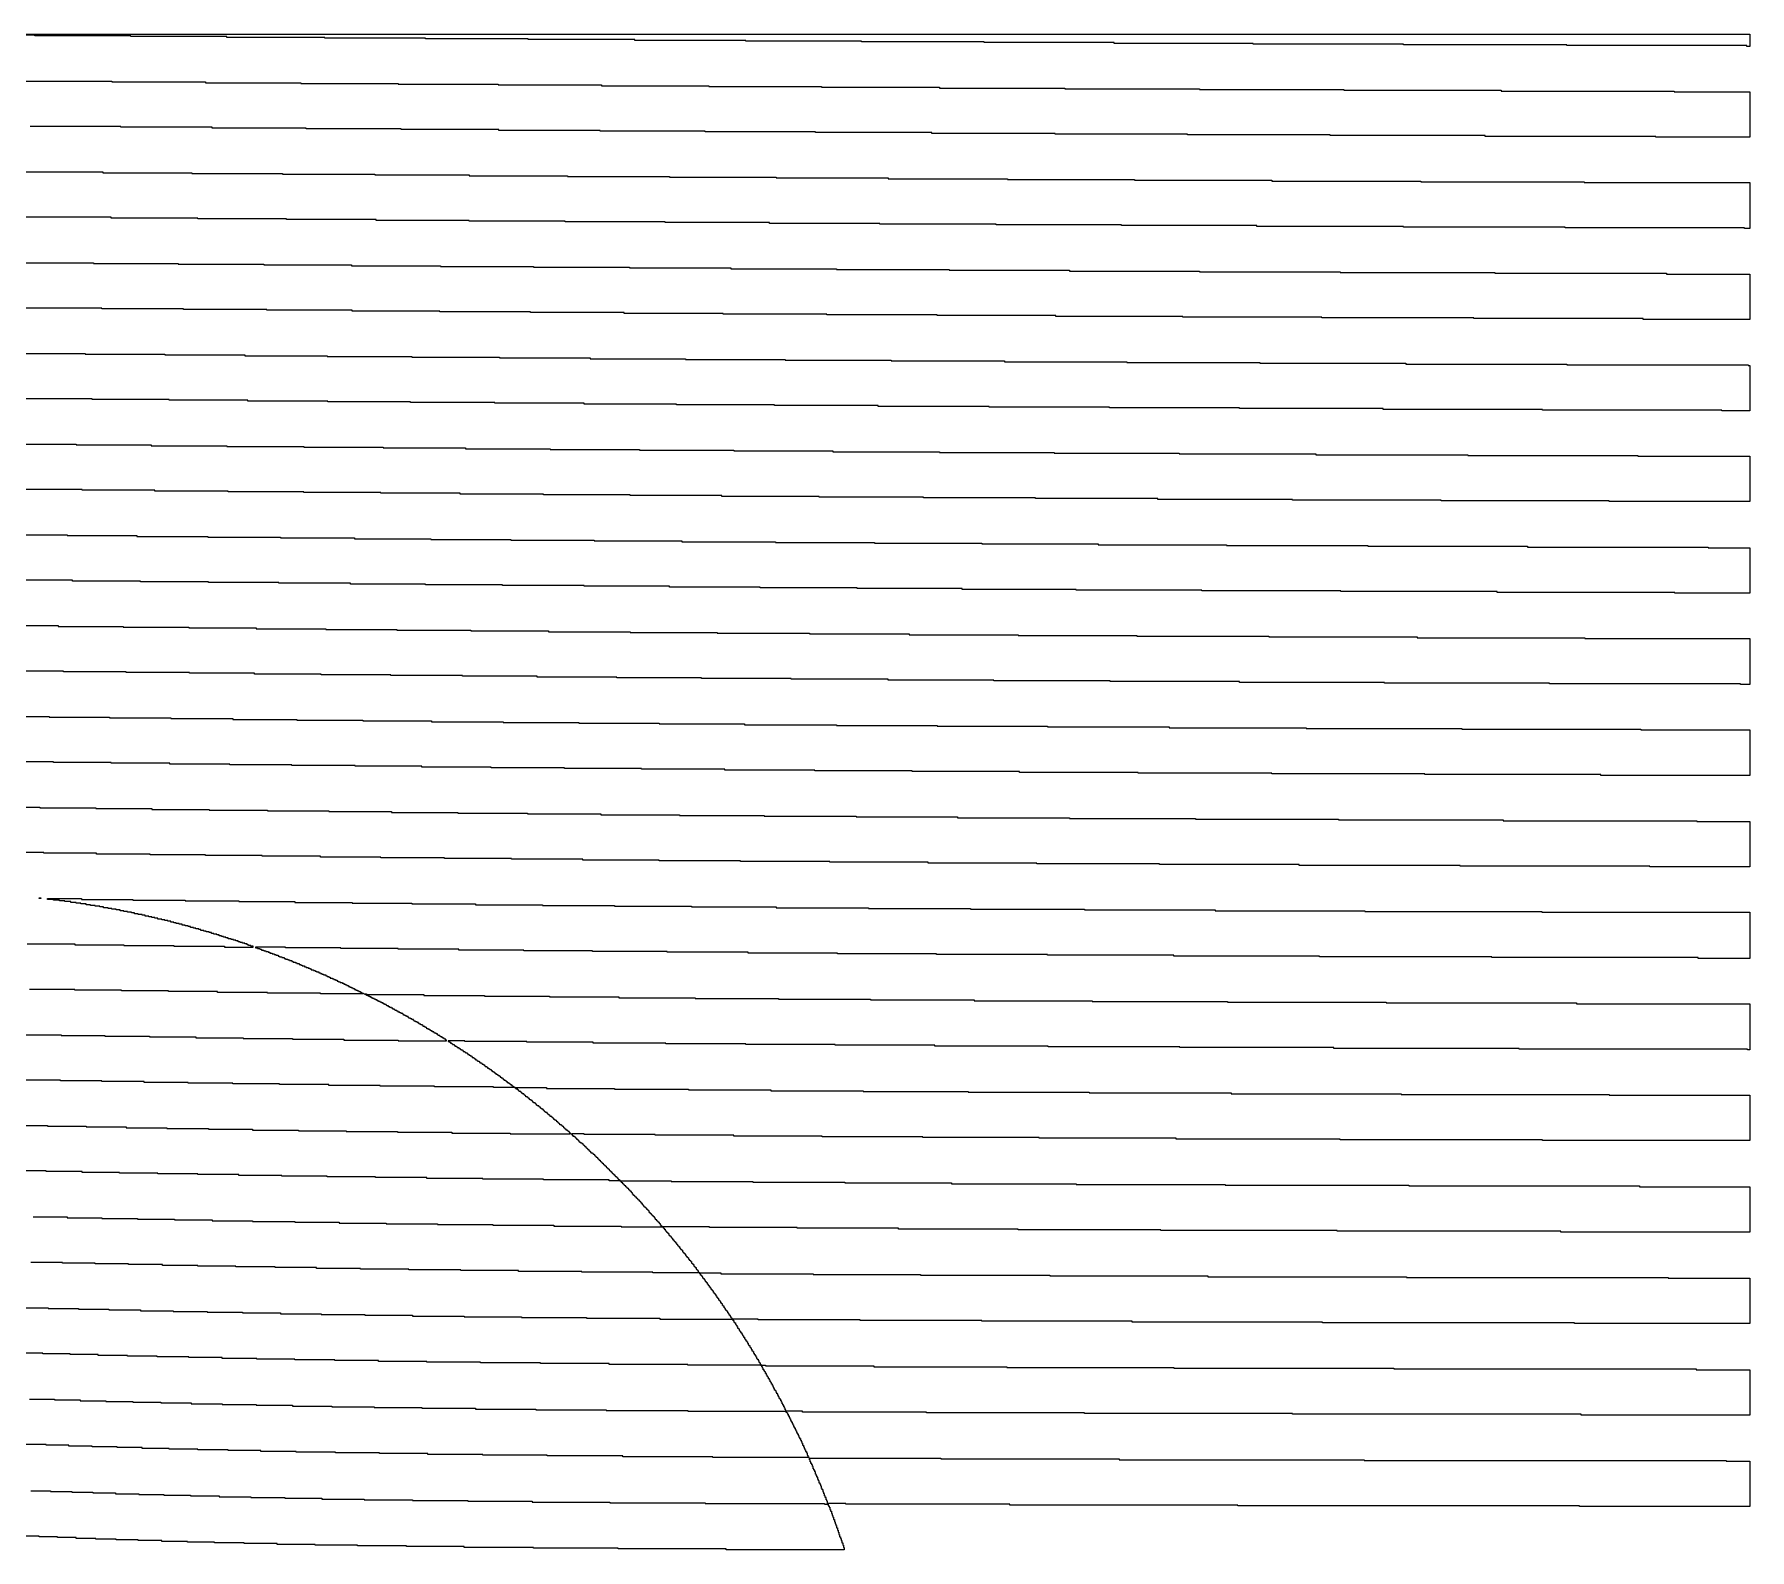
# Model space of a CAD drawing. Extents: x 600 to 5400, y 600 to 5400.
# Drawn here: x 3130 to 5400, y 3396 to 5400 of the extents above; entities that cross this region are included whole.
import ezdxf

# ---------------------------------------------------------------- set-up
doc = ezdxf.new("R2010")
doc.units = 0
doc.layers.add('LG_11_W2000_ZP600_INV_LG', color=5, linetype='CONTINUOUS')

msp = doc.modelspace()

# ---------------------------------------------------------------- linework, layer by layer
at = {"layer": 'LG_11_W2000_ZP600_INV_LG'}
for points in [[(3006, 5400), (5400, 5400), (5400, 5384), (5396, 5384), (5396, 5385), (5158, 5385), (5158, 5386), (4942, 5386), (4942, 5387), (4743, 5387), (4743, 5388), (4559, 5388), (4559, 5389), (4387, 5389), (4387, 5390), (4225, 5390), (4225, 5391), (4072, 5391), (4072, 5392), (3925, 5392), (3925, 5393), (3784, 5393), (3784, 5394), (3648, 5394), (3648, 5395), (3515, 5395), (3515, 5396), (3385, 5396), (3385, 5397), (3258, 5397), (3258, 5398), (3131, 5398), (3131, 5399), (3006, 5399)], [(3110, 5338), (3233, 5338), (3233, 5337), (3357, 5337), (3357, 5336), (3483, 5336), (3483, 5335), (3612, 5335), (3612, 5334), (3744, 5334), (3744, 5333), (3881, 5333), (3881, 5332), (4023, 5332), (4023, 5331), (4172, 5331), (4172, 5330), (4328, 5330), (4328, 5329), (4494, 5329), (4494, 5328), (4672, 5328), (4672, 5327), (4863, 5327), (4863, 5326), (5071, 5326), (5071, 5325), (5300, 5325), (5300, 5324), (5400, 5324), (5400, 5264), (5276, 5264), (5276, 5265), (5050, 5265), (5050, 5266), (4845, 5266), (4845, 5267), (4656, 5267), (4656, 5268), (4481, 5268), (4481, 5269), (4318, 5269), (4318, 5270), (4164, 5270), (4164, 5271), (4018, 5271), (4018, 5272), (3879, 5272), (3879, 5273), (3745, 5273), (3745, 5274), (3616, 5274), (3616, 5275), (3490, 5275), (3490, 5276), (3366, 5276), (3366, 5277), (3245, 5277), (3245, 5278), (3125, 5278)], [(3104, 5218), (3221, 5218), (3221, 5217), (3339, 5217), (3339, 5216), (3459, 5216), (3459, 5215), (3581, 5215), (3581, 5214), (3706, 5214), (3706, 5213), (3836, 5213), (3836, 5212), (3971, 5212), (3971, 5211), (4112, 5211), (4112, 5210), (4260, 5210), (4260, 5209), (4418, 5209), (4418, 5208), (4586, 5208), (4586, 5207), (4768, 5207), (4768, 5206), (4965, 5206), (4965, 5205), (5181, 5205), (5181, 5204), (5400, 5204), (5400, 5143), (5393, 5143), (5393, 5144), (5156, 5144), (5156, 5145), (4942, 5145), (4942, 5146), (4748, 5146), (4748, 5147), (4569, 5147), (4569, 5148), (4403, 5148), (4403, 5149), (4249, 5149), (4249, 5150), (4103, 5150), (4103, 5151), (3965, 5151), (3965, 5152), (3833, 5152), (3833, 5153), (3706, 5153), (3706, 5154), (3583, 5154), (3583, 5155), (3464, 5155), (3464, 5156), (3347, 5156), (3347, 5157), (3232, 5157), (3232, 5158), (3119, 5158)], [(3099, 5098), (3209, 5098), (3209, 5097), (3321, 5097), (3321, 5096), (3434, 5096), (3434, 5095), (3550, 5095), (3550, 5094), (3668, 5094), (3668, 5093), (3791, 5093), (3791, 5092), (3918, 5092), (3918, 5091), (4052, 5091), (4052, 5090), (4192, 5090), (4192, 5089), (4341, 5089), (4341, 5088), (4500, 5088), (4500, 5087), (4672, 5087), (4672, 5086), (4858, 5086), (4858, 5085), (5063, 5085), (5063, 5084), (5290, 5084), (5290, 5083), (5400, 5083), (5400, 5023), (5259, 5023), (5259, 5024), (5035, 5024), (5035, 5025), (4834, 5025), (4834, 5026), (4650, 5026), (4650, 5027), (4482, 5027), (4482, 5028), (4325, 5028), (4325, 5029), (4179, 5029), (4179, 5030), (4042, 5030), (4042, 5031), (3911, 5031), (3911, 5032), (3787, 5032), (3787, 5033), (3667, 5033), (3667, 5034), (3551, 5034), (3551, 5035), (3438, 5035), (3438, 5036), (3328, 5036), (3328, 5037), (3220, 5037), (3220, 5038), (3112, 5038)], [(3094, 4978), (3198, 4978), (3198, 4977), (3303, 4977), (3303, 4976), (3409, 4976), (3409, 4975), (3518, 4975), (3518, 4974), (3630, 4974), (3630, 4973), (3746, 4973), (3746, 4972), (3866, 4972), (3866, 4971), (3992, 4971), (3992, 4970), (4124, 4970), (4124, 4969), (4264, 4969), (4264, 4968), (4414, 4968), (4414, 4967), (4576, 4967), (4576, 4966), (4752, 4966), (4752, 4965), (4945, 4965), (4945, 4964), (5158, 4964), (5158, 4963), (5398, 4963), (5398, 4962), (5400, 4962), (5400, 4902), (5363, 4902), (5363, 4903), (5126, 4903), (5126, 4904), (4915, 4904), (4915, 4905), (4725, 4905), (4725, 4906), (4553, 4906), (4553, 4907), (4394, 4907), (4394, 4908), (4247, 4908), (4247, 4909), (4110, 4909), (4110, 4910), (3980, 4910), (3980, 4911), (3858, 4911), (3858, 4912), (3740, 4912), (3740, 4913), (3628, 4913), (3628, 4914), (3519, 4914), (3519, 4915), (3413, 4915), (3413, 4916), (3309, 4916), (3309, 4917), (3207, 4917), (3207, 4918), (3106, 4918)], [(3088, 4858), (3186, 4858), (3186, 4857), (3285, 4857), (3285, 4856), (3385, 4856), (3385, 4855), (3487, 4855), (3487, 4854), (3592, 4854), (3592, 4853), (3701, 4853), (3701, 4852), (3813, 4852), (3813, 4851), (3931, 4851), (3931, 4850), (4056, 4850), (4056, 4849), (4187, 4849), (4187, 4848), (4328, 4848), (4328, 4847), (4480, 4847), (4480, 4846), (4645, 4846), (4645, 4845), (4826, 4845), (4826, 4844), (5027, 4844), (5027, 4843), (5252, 4843), (5252, 4842), (5400, 4842), (5400, 4782), (5214, 4782), (5214, 4783), (4992, 4783), (4992, 4784), (4795, 4784), (4795, 4785), (4617, 4785), (4617, 4786), (4455, 4786), (4455, 4787), (4307, 4787), (4307, 4788), (4169, 4788), (4169, 4789), (4040, 4789), (4040, 4790), (3919, 4790), (3919, 4791), (3804, 4791), (3804, 4792), (3694, 4792), (3694, 4793), (3589, 4793), (3589, 4794), (3487, 4794), (3487, 4795), (3387, 4795), (3387, 4796), (3290, 4796), (3290, 4797), (3194, 4797), (3194, 4798), (3099, 4798)], [(3083, 4738), (3174, 4738), (3174, 4737), (3266, 4737), (3266, 4736), (3360, 4736), (3360, 4735), (3456, 4735), (3456, 4734), (3554, 4734), (3554, 4733), (3655, 4733), (3655, 4732), (3761, 4732), (3761, 4731), (3871, 4731), (3871, 4730), (3987, 4730), (3987, 4729), (4111, 4729), (4111, 4728), (4242, 4728), (4242, 4727), (4384, 4727), (4384, 4726), (4538, 4726), (4538, 4725), (4708, 4725), (4708, 4724), (4895, 4724), (4895, 4723), (5106, 4723), (5106, 4722), (5345, 4722), (5345, 4721), (5400, 4721), (5400, 4661), (5301, 4661), (5301, 4662), (5066, 4662), (5066, 4663), (4859, 4663), (4859, 4664), (4675, 4664), (4675, 4665), (4509, 4665), (4509, 4666), (4358, 4666), (4358, 4667), (4219, 4667), (4219, 4668), (4091, 4668), (4091, 4669), (3971, 4669), (3971, 4670), (3858, 4670), (3858, 4671), (3750, 4671), (3750, 4672), (3648, 4672), (3648, 4673), (3549, 4673), (3549, 4674), (3454, 4674), (3454, 4675), (3361, 4675), (3361, 4676), (3271, 4676), (3271, 4677), (3181, 4677), (3181, 4678), (3093, 4678)], [(3077, 4618), (3162, 4618), (3162, 4617), (3248, 4617), (3248, 4616), (3335, 4616), (3335, 4615), (3424, 4615), (3424, 4614), (3516, 4614), (3516, 4613), (3610, 4613), (3610, 4612), (3708, 4612), (3708, 4611), (3811, 4611), (3811, 4610), (3919, 4610), (3919, 4609), (4034, 4609), (4034, 4608), (4156, 4608), (4156, 4607), (4288, 4607), (4288, 4606), (4432, 4606), (4432, 4605), (4589, 4605), (4589, 4604), (4764, 4604), (4764, 4603), (4960, 4603), (4960, 4602), (5182, 4602), (5182, 4601), (5400, 4601), (5400, 4540), (5388, 4540), (5388, 4541), (5135, 4541), (5135, 4542), (4917, 4542), (4917, 4543), (4725, 4543), (4725, 4544), (4554, 4544), (4554, 4545), (4400, 4545), (4400, 4546), (4260, 4546), (4260, 4547), (4132, 4547), (4132, 4548), (4013, 4548), (4013, 4549), (3901, 4549), (3901, 4550), (3796, 4550), (3796, 4551), (3697, 4551), (3697, 4552), (3602, 4552), (3602, 4553), (3510, 4553), (3510, 4554), (3422, 4554), (3422, 4555), (3336, 4555), (3336, 4556), (3252, 4556), (3252, 4557), (3169, 4557), (3169, 4558), (3087, 4558)], [(3072, 4498), (3150, 4498), (3150, 4497), (3230, 4497), (3230, 4496), (3311, 4496), (3311, 4495), (3393, 4495), (3393, 4494), (3478, 4494), (3478, 4493), (3565, 4493), (3565, 4492), (3656, 4492), (3656, 4491), (3751, 4491), (3751, 4490), (3851, 4490), (3851, 4489), (3957, 4489), (3957, 4488), (4070, 4488), (4070, 4487), (4192, 4487), (4192, 4486), (4325, 4486), (4325, 4485), (4471, 4485), (4471, 4484), (4632, 4484), (4632, 4483), (4813, 4483), (4813, 4482), (5019, 4482), (5019, 4481), (5256, 4481), (5256, 4480), (5400, 4480), (5400, 4420), (5203, 4420), (5203, 4421), (4970, 4421), (4970, 4422), (4768, 4422), (4768, 4423), (4591, 4423), (4591, 4424), (4434, 4424), (4434, 4425), (4292, 4425), (4292, 4426), (4163, 4426), (4163, 4427), (4044, 4427), (4044, 4428), (3934, 4428), (3934, 4429), (3832, 4429), (3832, 4430), (3735, 4430), (3735, 4431), (3643, 4431), (3643, 4432), (3555, 4432), (3555, 4433), (3471, 4433), (3471, 4434), (3389, 4434), (3389, 4435), (3310, 4435), (3310, 4436), (3232, 4436), (3232, 4437), (3156, 4437), (3156, 4438), (3080, 4438)], [(3066, 4378), (3138, 4378), (3138, 4377), (3212, 4377), (3212, 4376), (3286, 4376), (3286, 4375), (3362, 4375), (3362, 4374), (3439, 4374), (3439, 4373), (3520, 4373), (3520, 4372), (3603, 4372), (3603, 4371), (3691, 4371), (3691, 4370), (3783, 4370), (3783, 4369), (3880, 4369), (3880, 4368), (3984, 4368), (3984, 4367), (4096, 4367), (4096, 4366), (4218, 4366), (4218, 4365), (4352, 4365), (4352, 4364), (4500, 4364), (4500, 4363), (4667, 4363), (4667, 4362), (4856, 4362), (4856, 4361), (5074, 4361), (5074, 4360), (5330, 4360), (5330, 4359), (5400, 4359), (5400, 4299), (5268, 4299), (5268, 4300), (5017, 4300), (5017, 4301), (4804, 4301), (4804, 4302), (4619, 4302), (4619, 4303), (4457, 4303), (4457, 4304), (4313, 4304), (4313, 4305), (4183, 4305), (4183, 4306), (4065, 4306), (4065, 4307), (3957, 4307), (3957, 4308), (3856, 4308), (3856, 4309), (3762, 4309), (3762, 4310), (3673, 4310), (3673, 4311), (3589, 4311), (3589, 4312), (3509, 4312), (3509, 4313), (3432, 4313), (3432, 4314), (3357, 4314), (3357, 4315), (3284, 4315), (3284, 4316), (3213, 4316), (3213, 4317), (3143, 4317), (3143, 4318), (3074, 4318)], [(3121, 4197), (3184, 4197), (3184, 4196), (3249, 4196), (3249, 4195), (3315, 4195), (3315, 4194), (3382, 4194), (3382, 4193), (3420, 4193), (3420, 4194), (3417, 4194), (3417, 4195), (3414, 4195), (3414, 4196), (3412, 4196), (3412, 4197), (3409, 4197), (3409, 4198), (3406, 4198), (3406, 4199), (3403, 4199), (3403, 4200), (3400, 4200), (3400, 4201), (3397, 4201), (3397, 4202), (3394, 4202), (3394, 4203), (3391, 4203), (3391, 4204), (3387, 4204), (3387, 4205), (3384, 4205), (3384, 4206), (3381, 4206), (3381, 4207), (3378, 4207), (3378, 4208), (3375, 4208), (3375, 4209), (3372, 4209), (3372, 4210), (3368, 4210), (3368, 4211), (3365, 4211), (3365, 4212), (3362, 4212), (3362, 4213), (3358, 4213), (3358, 4214), (3355, 4214), (3355, 4215), (3351, 4215), (3351, 4216), (3348, 4216), (3348, 4217), (3344, 4217), (3344, 4218), (3341, 4218), (3341, 4219), (3337, 4219), (3337, 4220), (3334, 4220), (3334, 4221), (3330, 4221), (3330, 4222), (3326, 4222), (3326, 4223), (3322, 4223), (3322, 4224), (3318, 4224), (3318, 4225), (3315, 4225), (3315, 4226), (3311, 4226), (3311, 4227), (3307, 4227), (3307, 4228), (3303, 4228), (3303, 4229), (3299, 4229), (3299, 4230), (3294, 4230), (3294, 4231), (3290, 4231), (3290, 4232), (3286, 4232), (3286, 4233), (3282, 4233), (3282, 4234), (3277, 4234), (3277, 4235), (3273, 4235), (3273, 4236), (3268, 4236), (3268, 4237), (3263, 4237), (3263, 4238), (3259, 4238), (3259, 4239), (3254, 4239), (3254, 4240), (3249, 4240), (3249, 4241), (3244, 4241), (3244, 4242), (3239, 4242), (3239, 4243), (3233, 4243), (3233, 4244), (3228, 4244), (3228, 4245), (3222, 4245), (3222, 4246), (3217, 4246), (3217, 4247), (3211, 4247), (3211, 4248), (3205, 4248), (3205, 4249), (3199, 4249), (3199, 4250), (3192, 4250), (3192, 4251), (3186, 4251), (3186, 4252), (3179, 4252), (3179, 4253), (3171, 4253), (3171, 4254), (3164, 4254), (3164, 4255), (3156, 4255), (3156, 4256), (3148, 4256), (3148, 4257), (3193, 4257), (3193, 4256), (3261, 4256), (3261, 4255), (3330, 4255), (3330, 4254), (3401, 4254), (3401, 4253), (3475, 4253), (3475, 4252), (3551, 4252), (3551, 4251), (3630, 4251), (3630, 4250), (3714, 4250), (3714, 4249), (3803, 4249), (3803, 4248), (3898, 4248), (3898, 4247), (4000, 4247), (4000, 4246), (4112, 4246), (4112, 4245), (4234, 4245), (4234, 4244), (4369, 4244), (4369, 4243), (4520, 4243), (4520, 4242), (4693, 4242), (4693, 4241), (4891, 4241), (4891, 4240), (5125, 4240), (5125, 4239), (5400, 4239), (5400, 4178), (5332, 4178), (5332, 4179), (5059, 4179), (5059, 4180), (4831, 4180), (4831, 4181), (4638, 4181), (4638, 4182), (4471, 4182), (4471, 4183), (4324, 4183), (4324, 4184), (4193, 4184), (4193, 4185), (4075, 4185), (4075, 4186), (3968, 4186), (3968, 4187), (3869, 4187), (3869, 4188), (3778, 4188), (3778, 4189), (3692, 4189), (3692, 4190), (3612, 4190), (3612, 4191), (3536, 4191), (3536, 4192), (3463, 4192), (3463, 4193), (3423, 4193), (3423, 4192), (3426, 4192), (3426, 4191), (3429, 4191), (3429, 4190), (3431, 4190), (3431, 4189), (3434, 4189), (3434, 4188), (3437, 4188), (3437, 4187), (3440, 4187), (3440, 4186), (3442, 4186), (3442, 4185), (3445, 4185), (3445, 4184), (3448, 4184), (3448, 4183), (3450, 4183), (3450, 4182), (3453, 4182), (3453, 4181), (3455, 4181), (3455, 4180), (3458, 4180), (3458, 4179), (3461, 4179), (3461, 4178), (3463, 4178), (3463, 4177), (3466, 4177), (3466, 4176), (3468, 4176), (3468, 4175), (3471, 4175), (3471, 4174), (3473, 4174), (3473, 4173), (3476, 4173), (3476, 4172), (3478, 4172), (3478, 4171), (3481, 4171), (3481, 4170), (3483, 4170), (3483, 4169), (3485, 4169), (3485, 4168), (3488, 4168), (3488, 4167), (3490, 4167), (3490, 4166), (3493, 4166), (3493, 4165), (3495, 4165), (3495, 4164), (3497, 4164), (3497, 4163), (3500, 4163), (3500, 4162), (3502, 4162), (3502, 4161), (3504, 4161), (3504, 4160), (3507, 4160), (3507, 4159), (3509, 4159), (3509, 4158), (3511, 4158), (3511, 4157), (3513, 4157), (3513, 4156), (3516, 4156), (3516, 4155), (3518, 4155), (3518, 4154), (3520, 4154), (3520, 4153), (3522, 4153), (3522, 4152), (3525, 4152), (3525, 4151), (3527, 4151), (3527, 4150), (3529, 4150), (3529, 4149), (3531, 4149), (3531, 4148), (3533, 4148), (3533, 4147), (3535, 4147), (3535, 4146), (3538, 4146), (3538, 4145), (3540, 4145), (3540, 4144), (3542, 4144), (3542, 4143), (3544, 4143), (3544, 4142), (3546, 4142), (3546, 4141), (3548, 4141), (3548, 4140), (3550, 4140), (3550, 4139), (3552, 4139), (3552, 4138), (3554, 4138), (3554, 4137), (3556, 4137), (3556, 4136), (3558, 4136), (3558, 4135), (3560, 4135), (3560, 4134), (3562, 4134), (3562, 4133), (3564, 4133), (3564, 4132), (3566, 4132), (3566, 4131), (3509, 4131), (3509, 4132), (3439, 4132), (3439, 4133), (3373, 4133), (3373, 4134), (3308, 4134), (3308, 4135), (3246, 4135), (3246, 4136), (3184, 4136), (3184, 4137), (3124, 4137)], [(3109, 4077), (3166, 4077), (3166, 4076), (3224, 4076), (3224, 4075), (3283, 4075), (3283, 4074), (3344, 4074), (3344, 4073), (3407, 4073), (3407, 4072), (3472, 4072), (3472, 4071), (3540, 4071), (3540, 4070), (3612, 4070), (3612, 4069), (3676, 4069), (3676, 4070), (3675, 4070), (3675, 4071), (3673, 4071), (3673, 4072), (3672, 4072), (3672, 4073), (3670, 4073), (3670, 4074), (3668, 4074), (3668, 4075), (3667, 4075), (3667, 4076), (3665, 4076), (3665, 4077), (3664, 4077), (3664, 4078), (3662, 4078), (3662, 4079), (3660, 4079), (3660, 4080), (3659, 4080), (3659, 4081), (3657, 4081), (3657, 4082), (3655, 4082), (3655, 4083), (3654, 4083), (3654, 4084), (3652, 4084), (3652, 4085), (3650, 4085), (3650, 4086), (3649, 4086), (3649, 4087), (3647, 4087), (3647, 4088), (3645, 4088), (3645, 4089), (3644, 4089), (3644, 4090), (3642, 4090), (3642, 4091), (3640, 4091), (3640, 4092), (3639, 4092), (3639, 4093), (3637, 4093), (3637, 4094), (3635, 4094), (3635, 4095), (3633, 4095), (3633, 4096), (3632, 4096), (3632, 4097), (3630, 4097), (3630, 4098), (3628, 4098), (3628, 4099), (3626, 4099), (3626, 4100), (3625, 4100), (3625, 4101), (3623, 4101), (3623, 4102), (3621, 4102), (3621, 4103), (3619, 4103), (3619, 4104), (3618, 4104), (3618, 4105), (3616, 4105), (3616, 4106), (3614, 4106), (3614, 4107), (3612, 4107), (3612, 4108), (3610, 4108), (3610, 4109), (3608, 4109), (3608, 4110), (3607, 4110), (3607, 4111), (3605, 4111), (3605, 4112), (3603, 4112), (3603, 4113), (3601, 4113), (3601, 4114), (3599, 4114), (3599, 4115), (3597, 4115), (3597, 4116), (3596, 4116), (3596, 4117), (3594, 4117), (3594, 4118), (3592, 4118), (3592, 4119), (3590, 4119), (3590, 4120), (3588, 4120), (3588, 4121), (3586, 4121), (3586, 4122), (3584, 4122), (3584, 4123), (3582, 4123), (3582, 4124), (3580, 4124), (3580, 4125), (3578, 4125), (3578, 4126), (3576, 4126), (3576, 4127), (3574, 4127), (3574, 4128), (3572, 4128), (3572, 4129), (3570, 4129), (3570, 4130), (3646, 4130), (3646, 4129), (3726, 4129), (3726, 4128), (3812, 4128), (3812, 4127), (3904, 4127), (3904, 4126), (4005, 4126), (4005, 4125), (4115, 4125), (4115, 4124), (4237, 4124), (4237, 4123), (4374, 4123), (4374, 4122), (4530, 4122), (4530, 4121), (4709, 4121), (4709, 4120), (4919, 4120), (4919, 4119), (5171, 4119), (5171, 4118), (5400, 4118), (5400, 4057), (5397, 4057), (5397, 4058), (5095, 4058), (5095, 4059), (4850, 4059), (4850, 4060), (4646, 4060), (4646, 4061), (4472, 4061), (4472, 4062), (4322, 4062), (4322, 4063), (4190, 4063), (4190, 4064), (4072, 4064), (4072, 4065), (3966, 4065), (3966, 4066), (3870, 4066), (3870, 4067), (3782, 4067), (3782, 4068), (3700, 4068), (3700, 4069), (3678, 4069), (3678, 4068), (3680, 4068), (3680, 4067), (3681, 4067), (3681, 4066), (3683, 4066), (3683, 4065), (3684, 4065), (3684, 4064), (3686, 4064), (3686, 4063), (3687, 4063), (3687, 4062), (3689, 4062), (3689, 4061), (3690, 4061), (3690, 4060), (3692, 4060), (3692, 4059), (3694, 4059), (3694, 4058), (3695, 4058), (3695, 4057), (3697, 4057), (3697, 4056), (3698, 4056), (3698, 4055), (3700, 4055), (3700, 4054), (3701, 4054), (3701, 4053), (3703, 4053), (3703, 4052), (3704, 4052), (3704, 4051), (3706, 4051), (3706, 4050), (3707, 4050), (3707, 4049), (3709, 4049), (3709, 4048), (3710, 4048), (3710, 4047), (3712, 4047), (3712, 4046), (3713, 4046), (3713, 4045), (3714, 4045), (3714, 4044), (3716, 4044), (3716, 4043), (3717, 4043), (3717, 4042), (3719, 4042), (3719, 4041), (3720, 4041), (3720, 4040), (3722, 4040), (3722, 4039), (3723, 4039), (3723, 4038), (3725, 4038), (3725, 4037), (3726, 4037), (3726, 4036), (3727, 4036), (3727, 4035), (3729, 4035), (3729, 4034), (3730, 4034), (3730, 4033), (3732, 4033), (3732, 4032), (3733, 4032), (3733, 4031), (3735, 4031), (3735, 4030), (3736, 4030), (3736, 4029), (3737, 4029), (3737, 4028), (3739, 4028), (3739, 4027), (3740, 4027), (3740, 4026), (3741, 4026), (3741, 4025), (3743, 4025), (3743, 4024), (3744, 4024), (3744, 4023), (3746, 4023), (3746, 4022), (3747, 4022), (3747, 4021), (3748, 4021), (3748, 4020), (3750, 4020), (3750, 4019), (3751, 4019), (3751, 4018), (3752, 4018), (3752, 4017), (3754, 4017), (3754, 4016), (3755, 4016), (3755, 4015), (3756, 4015), (3756, 4014), (3758, 4014), (3758, 4013), (3759, 4013), (3759, 4012), (3760, 4012), (3760, 4011), (3762, 4011), (3762, 4010), (3763, 4010), (3763, 4009), (3764, 4009), (3764, 4008), (3766, 4008), (3766, 4007), (3738, 4007), (3738, 4008), (3660, 4008), (3660, 4009), (3588, 4009), (3588, 4010), (3520, 4010), (3520, 4011), (3455, 4011), (3455, 4012), (3393, 4012), (3393, 4013), (3334, 4013), (3334, 4014), (3276, 4014), (3276, 4015), (3220, 4015), (3220, 4016), (3165, 4016), (3165, 4017), (3111, 4017)], [(3097, 3957), (3148, 3957), (3148, 3956), (3199, 3956), (3199, 3955), (3252, 3955), (3252, 3954), (3306, 3954), (3306, 3953), (3361, 3953), (3361, 3952), (3419, 3952), (3419, 3951), (3480, 3951), (3480, 3950), (3543, 3950), (3543, 3949), (3611, 3949), (3611, 3948), (3683, 3948), (3683, 3947), (3760, 3947), (3760, 3946), (3840, 3946), (3840, 3947), (3839, 3947), (3839, 3948), (3838, 3948), (3838, 3949), (3837, 3949), (3837, 3950), (3836, 3950), (3836, 3951), (3834, 3951), (3834, 3952), (3833, 3952), (3833, 3953), (3832, 3953), (3832, 3954), (3831, 3954), (3831, 3955), (3830, 3955), (3830, 3956), (3829, 3956), (3829, 3957), (3828, 3957), (3828, 3958), (3826, 3958), (3826, 3959), (3825, 3959), (3825, 3960), (3824, 3960), (3824, 3961), (3823, 3961), (3823, 3962), (3822, 3962), (3822, 3963), (3821, 3963), (3821, 3964), (3819, 3964), (3819, 3965), (3818, 3965), (3818, 3966), (3817, 3966), (3817, 3967), (3816, 3967), (3816, 3968), (3815, 3968), (3815, 3969), (3813, 3969), (3813, 3970), (3812, 3970), (3812, 3971), (3811, 3971), (3811, 3972), (3810, 3972), (3810, 3973), (3809, 3973), (3809, 3974), (3807, 3974), (3807, 3975), (3806, 3975), (3806, 3976), (3805, 3976), (3805, 3977), (3804, 3977), (3804, 3978), (3803, 3978), (3803, 3979), (3801, 3979), (3801, 3980), (3800, 3980), (3800, 3981), (3799, 3981), (3799, 3982), (3798, 3982), (3798, 3983), (3796, 3983), (3796, 3984), (3795, 3984), (3795, 3985), (3794, 3985), (3794, 3986), (3793, 3986), (3793, 3987), (3791, 3987), (3791, 3988), (3790, 3988), (3790, 3989), (3789, 3989), (3789, 3990), (3788, 3990), (3788, 3991), (3786, 3991), (3786, 3992), (3785, 3992), (3785, 3993), (3784, 3993), (3784, 3994), (3783, 3994), (3783, 3995), (3781, 3995), (3781, 3996), (3780, 3996), (3780, 3997), (3779, 3997), (3779, 3998), (3778, 3998), (3778, 3999), (3776, 3999), (3776, 4000), (3775, 4000), (3775, 4001), (3774, 4001), (3774, 4002), (3772, 4002), (3772, 4003), (3771, 4003), (3771, 4004), (3770, 4004), (3770, 4005), (3768, 4005), (3768, 4006), (3767, 4006), (3767, 4007), (3808, 4007), (3808, 4006), (3898, 4006), (3898, 4005), (3996, 4005), (3996, 4004), (4105, 4004), (4105, 4003), (4227, 4003), (4227, 4002), (4366, 4002), (4366, 4001), (4526, 4001), (4526, 4000), (4714, 4000), (4714, 3999), (4939, 3999), (4939, 3998), (5214, 3998), (5214, 3997), (5400, 3997), (5400, 3937), (5126, 3937), (5126, 3938), (4858, 3938), (4858, 3939), (4641, 3939), (4641, 3940), (4460, 3940), (4460, 3941), (4306, 3941), (4306, 3942), (4173, 3942), (4173, 3943), (4056, 3943), (4056, 3944), (3952, 3944), (3952, 3945), (3858, 3945), (3858, 3946), (3841, 3946), (3841, 3945), (3842, 3945), (3842, 3944), (3843, 3944), (3843, 3943), (3845, 3943), (3845, 3942), (3846, 3942), (3846, 3941), (3847, 3941), (3847, 3940), (3848, 3940), (3848, 3939), (3849, 3939), (3849, 3938), (3850, 3938), (3850, 3937), (3851, 3937), (3851, 3936), (3852, 3936), (3852, 3935), (3853, 3935), (3853, 3934), (3855, 3934), (3855, 3933), (3856, 3933), (3856, 3932), (3857, 3932), (3857, 3931), (3858, 3931), (3858, 3930), (3859, 3930), (3859, 3929), (3860, 3929), (3860, 3928), (3861, 3928), (3861, 3927), (3862, 3927), (3862, 3926), (3863, 3926), (3863, 3925), (3864, 3925), (3864, 3924), (3865, 3924), (3865, 3923), (3866, 3923), (3866, 3922), (3867, 3922), (3867, 3921), (3869, 3921), (3869, 3920), (3870, 3920), (3870, 3919), (3871, 3919), (3871, 3918), (3872, 3918), (3872, 3917), (3873, 3917), (3873, 3916), (3874, 3916), (3874, 3915), (3875, 3915), (3875, 3914), (3876, 3914), (3876, 3913), (3877, 3913), (3877, 3912), (3878, 3912), (3878, 3911), (3879, 3911), (3879, 3910), (3880, 3910), (3880, 3909), (3881, 3909), (3881, 3908), (3882, 3908), (3882, 3907), (3883, 3907), (3883, 3906), (3884, 3906), (3884, 3905), (3885, 3905), (3885, 3904), (3886, 3904), (3886, 3903), (3887, 3903), (3887, 3902), (3888, 3902), (3888, 3901), (3889, 3901), (3889, 3900), (3890, 3900), (3890, 3899), (3891, 3899), (3891, 3898), (3892, 3898), (3892, 3897), (3893, 3897), (3893, 3896), (3894, 3896), (3894, 3895), (3895, 3895), (3895, 3894), (3896, 3894), (3896, 3893), (3897, 3893), (3897, 3892), (3898, 3892), (3898, 3891), (3899, 3891), (3899, 3890), (3900, 3890), (3900, 3889), (3901, 3889), (3901, 3888), (3902, 3888), (3902, 3887), (3903, 3887), (3903, 3886), (3904, 3886), (3904, 3885), (3905, 3885), (3905, 3884), (3891, 3884), (3891, 3885), (3804, 3885), (3804, 3886), (3724, 3886), (3724, 3887), (3650, 3887), (3650, 3888), (3582, 3888), (3582, 3889), (3518, 3889), (3518, 3890), (3458, 3890), (3458, 3891), (3401, 3891), (3401, 3892), (3347, 3892), (3347, 3893), (3294, 3893), (3294, 3894), (3243, 3894), (3243, 3895), (3194, 3895), (3194, 3896), (3146, 3896), (3146, 3897), (3098, 3897)], [(3129, 3836), (3174, 3836), (3174, 3835), (3220, 3835), (3220, 3834), (3267, 3834), (3267, 3833), (3316, 3833), (3316, 3832), (3366, 3832), (3366, 3831), (3419, 3831), (3419, 3830), (3475, 3830), (3475, 3829), (3534, 3829), (3534, 3828), (3596, 3828), (3596, 3827), (3664, 3827), (3664, 3826), (3737, 3826), (3737, 3825), (3818, 3825), (3818, 3824), (3907, 3824), (3907, 3823), (3961, 3823), (3961, 3824), (3960, 3824), (3960, 3825), (3959, 3825), (3959, 3827), (3958, 3827), (3958, 3828), (3957, 3828), (3957, 3829), (3956, 3829), (3956, 3830), (3955, 3830), (3955, 3831), (3954, 3831), (3954, 3832), (3953, 3832), (3953, 3833), (3952, 3833), (3952, 3835), (3951, 3835), (3951, 3836), (3950, 3836), (3950, 3837), (3949, 3837), (3949, 3838), (3948, 3838), (3948, 3839), (3947, 3839), (3947, 3840), (3946, 3840), (3946, 3841), (3945, 3841), (3945, 3842), (3944, 3842), (3944, 3844), (3943, 3844), (3943, 3845), (3942, 3845), (3942, 3846), (3941, 3846), (3941, 3847), (3940, 3847), (3940, 3848), (3939, 3848), (3939, 3849), (3938, 3849), (3938, 3850), (3937, 3850), (3937, 3851), (3936, 3851), (3936, 3852), (3935, 3852), (3935, 3854), (3934, 3854), (3934, 3855), (3933, 3855), (3933, 3856), (3932, 3856), (3932, 3857), (3931, 3857), (3931, 3858), (3930, 3858), (3930, 3859), (3929, 3859), (3929, 3860), (3928, 3860), (3928, 3861), (3927, 3861), (3927, 3862), (3926, 3862), (3926, 3863), (3925, 3863), (3925, 3864), (3924, 3864), (3924, 3865), (3923, 3865), (3923, 3866), (3922, 3866), (3922, 3868), (3921, 3868), (3921, 3869), (3920, 3869), (3920, 3870), (3919, 3870), (3919, 3871), (3918, 3871), (3918, 3872), (3917, 3872), (3917, 3873), (3916, 3873), (3916, 3874), (3915, 3874), (3915, 3875), (3914, 3875), (3914, 3876), (3913, 3876), (3913, 3877), (3912, 3877), (3912, 3878), (3911, 3878), (3911, 3879), (3910, 3879), (3910, 3880), (3909, 3880), (3909, 3881), (3908, 3881), (3908, 3882), (3907, 3882), (3907, 3883), (3906, 3883), (3906, 3884), (3973, 3884), (3973, 3883), (4081, 3883), (4081, 3882), (4203, 3882), (4203, 3881), (4344, 3881), (4344, 3880), (4509, 3880), (4509, 3879), (4706, 3879), (4706, 3878), (4949, 3878), (4949, 3877), (5254, 3877), (5254, 3876), (5400, 3876), (5400, 3816), (5150, 3816), (5150, 3817), (4854, 3817), (4854, 3818), (4621, 3818), (4621, 3819), (4432, 3819), (4432, 3820), (4274, 3820), (4274, 3821), (4140, 3821), (4140, 3822), (4024, 3822), (4024, 3823), (3962, 3823), (3962, 3822), (3963, 3822), (3963, 3821), (3964, 3821), (3964, 3820), (3965, 3820), (3965, 3818), (3966, 3818), (3966, 3817), (3967, 3817), (3967, 3816), (3968, 3816), (3968, 3815), (3969, 3815), (3969, 3814), (3970, 3814), (3970, 3812), (3971, 3812), (3971, 3811), (3972, 3811), (3972, 3810), (3973, 3810), (3973, 3809), (3974, 3809), (3974, 3808), (3975, 3808), (3975, 3806), (3976, 3806), (3976, 3805), (3977, 3805), (3977, 3804), (3978, 3804), (3978, 3803), (3979, 3803), (3979, 3802), (3980, 3802), (3980, 3800), (3981, 3800), (3981, 3799), (3982, 3799), (3982, 3798), (3983, 3798), (3983, 3797), (3984, 3797), (3984, 3795), (3985, 3795), (3985, 3794), (3986, 3794), (3986, 3793), (3987, 3793), (3987, 3792), (3988, 3792), (3988, 3790), (3989, 3790), (3989, 3789), (3990, 3789), (3990, 3788), (3991, 3788), (3991, 3787), (3992, 3787), (3992, 3785), (3993, 3785), (3993, 3784), (3994, 3784), (3994, 3783), (3995, 3783), (3995, 3782), (3996, 3782), (3996, 3780), (3997, 3780), (3997, 3779), (3998, 3779), (3998, 3778), (3999, 3778), (3999, 3777), (4000, 3777), (4000, 3775), (4001, 3775), (4001, 3774), (4002, 3774), (4002, 3773), (4003, 3773), (4003, 3771), (4004, 3771), (4004, 3770), (4005, 3770), (4005, 3769), (4006, 3769), (4006, 3767), (4007, 3767), (4007, 3766), (4008, 3766), (4008, 3765), (4009, 3765), (4009, 3763), (4010, 3763), (4010, 3762), (3949, 3762), (3949, 3763), (3855, 3763), (3855, 3764), (3771, 3764), (3771, 3765), (3695, 3765), (3695, 3766), (3626, 3766), (3626, 3767), (3562, 3767), (3562, 3768), (3504, 3768), (3504, 3769), (3449, 3769), (3449, 3770), (3397, 3770), (3397, 3771), (3347, 3771), (3347, 3772), (3300, 3772), (3300, 3773), (3255, 3773), (3255, 3774), (3211, 3774), (3211, 3775), (3168, 3775), (3168, 3776), (3126, 3776)], [(3111, 3716), (3149, 3716), (3149, 3715), (3189, 3715), (3189, 3714), (3229, 3714), (3229, 3713), (3271, 3713), (3271, 3712), (3314, 3712), (3314, 3711), (3359, 3711), (3359, 3710), (3406, 3710), (3406, 3709), (3456, 3709), (3456, 3708), (3510, 3708), (3510, 3707), (3568, 3707), (3568, 3706), (3631, 3706), (3631, 3705), (3699, 3705), (3699, 3704), (3775, 3704), (3775, 3703), (3861, 3703), (3861, 3702), (3958, 3702), (3958, 3701), (4054, 3701), (4054, 3700), (4055, 3700), (4055, 3699), (4056, 3699), (4056, 3697), (4057, 3697), (4057, 3696), (4058, 3696), (4058, 3694), (4059, 3694), (4059, 3693), (4060, 3693), (4060, 3691), (4061, 3691), (4061, 3689), (4062, 3689), (4062, 3688), (4063, 3688), (4063, 3686), (4064, 3686), (4064, 3685), (4065, 3685), (4065, 3683), (4066, 3683), (4066, 3682), (4067, 3682), (4067, 3680), (4068, 3680), (4068, 3679), (4069, 3679), (4069, 3677), (4070, 3677), (4070, 3675), (4071, 3675), (4071, 3674), (4072, 3674), (4072, 3672), (4073, 3672), (4073, 3671), (4074, 3671), (4074, 3669), (4075, 3669), (4075, 3667), (4076, 3667), (4076, 3666), (4077, 3666), (4077, 3664), (4078, 3664), (4078, 3663), (4079, 3663), (4079, 3661), (4080, 3661), (4080, 3659), (4081, 3659), (4081, 3658), (4082, 3658), (4082, 3656), (4083, 3656), (4083, 3654), (4084, 3654), (4084, 3653), (4085, 3653), (4085, 3651), (4086, 3651), (4086, 3649), (4087, 3649), (4087, 3648), (4088, 3648), (4088, 3646), (4089, 3646), (4089, 3644), (4090, 3644), (4090, 3643), (4091, 3643), (4091, 3641), (4092, 3641), (4092, 3640), (3995, 3640), (3995, 3641), (3891, 3641), (3891, 3642), (3800, 3642), (3800, 3643), (3721, 3643), (3721, 3644), (3650, 3644), (3650, 3645), (3586, 3645), (3586, 3646), (3528, 3646), (3528, 3647), (3475, 3647), (3475, 3648), (3425, 3648), (3425, 3649), (3379, 3649), (3379, 3650), (3335, 3650), (3335, 3651), (3293, 3651), (3293, 3652), (3254, 3652), (3254, 3653), (3215, 3653), (3215, 3654), (3178, 3654), (3178, 3655), (3142, 3655), (3142, 3656), (3107, 3656)], [(3124, 3595), (3157, 3595), (3157, 3594), (3191, 3594), (3191, 3593), (3225, 3593), (3225, 3592), (3261, 3592), (3261, 3591), (3298, 3591), (3298, 3590), (3338, 3590), (3338, 3589), (3379, 3589), (3379, 3588), (3424, 3588), (3424, 3587), (3472, 3587), (3472, 3586), (3524, 3586), (3524, 3585), (3580, 3585), (3580, 3584), (3643, 3584), (3643, 3583), (3714, 3583), (3714, 3582), (3794, 3582), (3794, 3581), (3887, 3581), (3887, 3580), (3995, 3580), (3995, 3579), (4125, 3579), (4125, 3578), (4126, 3578), (4126, 3577), (4127, 3577), (4127, 3575), (4128, 3575), (4128, 3573), (4129, 3573), (4129, 3571), (4130, 3571), (4130, 3569), (4131, 3569), (4131, 3567), (4132, 3567), (4132, 3565), (4133, 3565), (4133, 3563), (4134, 3563), (4134, 3561), (4135, 3561), (4135, 3559), (4136, 3559), (4136, 3557), (4137, 3557), (4137, 3555), (4138, 3555), (4138, 3553), (4139, 3553), (4139, 3551), (4140, 3551), (4140, 3549), (4141, 3549), (4141, 3547), (4142, 3547), (4142, 3545), (4143, 3545), (4143, 3543), (4144, 3543), (4144, 3541), (4145, 3541), (4145, 3539), (4146, 3539), (4146, 3537), (4147, 3537), (4147, 3534), (4148, 3534), (4148, 3532), (4149, 3532), (4149, 3530), (4150, 3530), (4150, 3528), (4151, 3528), (4151, 3526), (4152, 3526), (4152, 3524), (4153, 3524), (4153, 3521), (4154, 3521), (4154, 3519), (4155, 3519), (4155, 3518), (4028, 3518), (4028, 3519), (3909, 3519), (3909, 3520), (3809, 3520), (3809, 3521), (3724, 3521), (3724, 3522), (3651, 3522), (3651, 3523), (3587, 3523), (3587, 3524), (3529, 3524), (3529, 3525), (3477, 3525), (3477, 3526), (3430, 3526), (3430, 3527), (3387, 3527), (3387, 3528), (3347, 3528), (3347, 3529), (3309, 3529), (3309, 3530), (3273, 3530), (3273, 3531), (3240, 3531), (3240, 3532), (3207, 3532), (3207, 3533), (3176, 3533), (3176, 3534), (3146, 3534), (3146, 3535), (3116, 3535)], [(3126, 3474), (3152, 3474), (3152, 3473), (3180, 3473), (3180, 3472), (3208, 3472), (3208, 3471), (3238, 3471), (3238, 3470), (3269, 3470), (3269, 3469), (3302, 3469), (3302, 3468), (3337, 3468), (3337, 3467), (3375, 3467), (3375, 3466), (3417, 3466), (3417, 3465), (3462, 3465), (3462, 3464), (3511, 3464), (3511, 3463), (3567, 3463), (3567, 3462), (3631, 3462), (3631, 3461), (3704, 3461), (3704, 3460), (3789, 3460), (3789, 3459), (3892, 3459), (3892, 3458), (4018, 3458), (4018, 3457), (4176, 3457), (4176, 3456), (4181, 3456), (4181, 3454), (4182, 3454), (4182, 3452), (4183, 3452), (4183, 3449), (4184, 3449), (4184, 3447), (4185, 3447), (4185, 3444), (4186, 3444), (4186, 3441), (4187, 3441), (4187, 3439), (4188, 3439), (4188, 3436), (4189, 3436), (4189, 3433), (4190, 3433), (4190, 3430), (4191, 3430), (4191, 3428), (4192, 3428), (4192, 3425), (4193, 3425), (4193, 3422), (4194, 3422), (4194, 3419), (4195, 3419), (4195, 3416), (4196, 3416), (4196, 3413), (4197, 3413), (4197, 3411), (4198, 3411), (4198, 3408), (4199, 3408), (4199, 3405), (4200, 3405), (4200, 3402), (4201, 3402), (4201, 3399), (4202, 3399), (4202, 3396), (4046, 3396), (4046, 3397), (3903, 3397), (3903, 3398), (3791, 3398), (3791, 3399), (3699, 3399), (3699, 3400), (3623, 3400), (3623, 3401), (3558, 3401), (3558, 3402), (3502, 3402), (3502, 3403), (3452, 3403), (3452, 3404), (3408, 3404), (3408, 3405), (3369, 3405), (3369, 3406), (3333, 3406), (3333, 3407), (3299, 3407), (3299, 3408), (3268, 3408), (3268, 3409), (3239, 3409), (3239, 3410), (3212, 3410), (3212, 3411), (3186, 3411), (3186, 3412), (3161, 3412), (3161, 3413), (3137, 3413), (3137, 3414), (3113, 3414)]]:
    msp.add_lwpolyline(points, dxfattribs=at)
for points in [[(3139, 4258), (3139, 4257), (3137, 4257), (3137, 4258)], [(3570, 4131), (3570, 4130), (3568, 4130), (3568, 4131)], [(4039, 3762), (4039, 3761), (4161, 3761), (4161, 3760), (4303, 3760), (4303, 3759), (4474, 3759), (4474, 3758), (4683, 3758), (4683, 3757), (4946, 3757), (4946, 3756), (5292, 3756), (5292, 3755), (5400, 3755), (5400, 3695), (5168, 3695), (5168, 3696), (4835, 3696), (4835, 3697), (4583, 3697), (4583, 3698), (4384, 3698), (4384, 3699), (4223, 3699), (4223, 3700), (4088, 3700), (4088, 3701), (4054, 3701), (4054, 3702), (4053, 3702), (4053, 3703), (4052, 3703), (4052, 3705), (4051, 3705), (4051, 3706), (4050, 3706), (4050, 3708), (4049, 3708), (4049, 3709), (4048, 3709), (4048, 3711), (4047, 3711), (4047, 3712), (4046, 3712), (4046, 3713), (4045, 3713), (4045, 3715), (4044, 3715), (4044, 3716), (4043, 3716), (4043, 3718), (4042, 3718), (4042, 3719), (4041, 3719), (4041, 3721), (4040, 3721), (4040, 3722), (4039, 3722), (4039, 3724), (4038, 3724), (4038, 3725), (4037, 3725), (4037, 3726), (4036, 3726), (4036, 3728), (4035, 3728), (4035, 3729), (4034, 3729), (4034, 3731), (4033, 3731), (4033, 3732), (4032, 3732), (4032, 3734), (4031, 3734), (4031, 3735), (4030, 3735), (4030, 3736), (4029, 3736), (4029, 3738), (4028, 3738), (4028, 3739), (4027, 3739), (4027, 3740), (4026, 3740), (4026, 3742), (4025, 3742), (4025, 3743), (4024, 3743), (4024, 3745), (4023, 3745), (4023, 3746), (4022, 3746), (4022, 3747), (4021, 3747), (4021, 3749), (4020, 3749), (4020, 3750), (4019, 3750), (4019, 3751), (4018, 3751), (4018, 3753), (4017, 3753), (4017, 3754), (4016, 3754), (4016, 3755), (4015, 3755), (4015, 3757), (4014, 3757), (4014, 3758), (4013, 3758), (4013, 3759), (4012, 3759), (4012, 3761), (4011, 3761), (4011, 3762)], [(4098, 3640), (4098, 3639), (4241, 3639), (4241, 3638), (4417, 3638), (4417, 3637), (4638, 3637), (4638, 3636), (4929, 3636), (4929, 3635), (5329, 3635), (5329, 3634), (5400, 3634), (5400, 3574), (5177, 3574), (5177, 3575), (4795, 3575), (4795, 3576), (4520, 3576), (4520, 3577), (4311, 3577), (4311, 3578), (4147, 3578), (4147, 3579), (4125, 3579), (4125, 3581), (4124, 3581), (4124, 3583), (4123, 3583), (4123, 3585), (4122, 3585), (4122, 3587), (4121, 3587), (4121, 3589), (4120, 3589), (4120, 3591), (4119, 3591), (4119, 3593), (4118, 3593), (4118, 3595), (4117, 3595), (4117, 3596), (4116, 3596), (4116, 3598), (4115, 3598), (4115, 3600), (4114, 3600), (4114, 3602), (4113, 3602), (4113, 3604), (4112, 3604), (4112, 3606), (4111, 3606), (4111, 3607), (4110, 3607), (4110, 3609), (4109, 3609), (4109, 3611), (4108, 3611), (4108, 3613), (4107, 3613), (4107, 3615), (4106, 3615), (4106, 3617), (4105, 3617), (4105, 3618), (4104, 3618), (4104, 3620), (4103, 3620), (4103, 3622), (4102, 3622), (4102, 3624), (4101, 3624), (4101, 3625), (4100, 3625), (4100, 3627), (4099, 3627), (4099, 3629), (4098, 3629), (4098, 3631), (4097, 3631), (4097, 3632), (4096, 3632), (4096, 3634), (4095, 3634), (4095, 3636), (4094, 3636), (4094, 3638), (4093, 3638), (4093, 3639), (4092, 3639), (4092, 3640)], [(4330, 3517), (4330, 3516), (4566, 3516), (4566, 3515), (4890, 3515), (4890, 3514), (5369, 3514), (5369, 3513), (5400, 3513), (5400, 3453), (5175, 3453), (5175, 3454), (4723, 3454), (4723, 3455), (4421, 3455), (4421, 3456), (4204, 3456), (4204, 3457), (4180, 3457), (4180, 3460), (4179, 3460), (4179, 3462), (4178, 3462), (4178, 3465), (4177, 3465), (4177, 3467), (4176, 3467), (4176, 3470), (4175, 3470), (4175, 3472), (4174, 3472), (4174, 3475), (4173, 3475), (4173, 3477), (4172, 3477), (4172, 3480), (4171, 3480), (4171, 3482), (4170, 3482), (4170, 3484), (4169, 3484), (4169, 3487), (4168, 3487), (4168, 3489), (4167, 3489), (4167, 3492), (4166, 3492), (4166, 3494), (4165, 3494), (4165, 3496), (4164, 3496), (4164, 3499), (4163, 3499), (4163, 3501), (4162, 3501), (4162, 3503), (4161, 3503), (4161, 3506), (4160, 3506), (4160, 3508), (4159, 3508), (4159, 3510), (4158, 3510), (4158, 3512), (4157, 3512), (4157, 3515), (4156, 3515), (4156, 3517)]]:
    msp.add_lwpolyline(points, close=True, dxfattribs=at)

doc.saveas('drawing.dxf')
